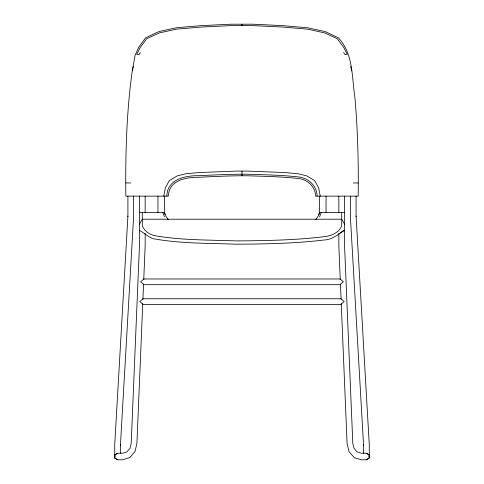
<?xml version="1.0" encoding="UTF-8"?>
<svg xmlns="http://www.w3.org/2000/svg" width="484" height="484" viewBox="0 0 484 484"><rect width="100%" height="100%" fill="white"/><g stroke="black" fill="none" stroke-linecap="round" stroke-linejoin="round"><path stroke-width="0.73" d="M142.738 303.692L136.924 443.32L135.006 451.56L129.773 457.592L122.615 459.8L117.866 459.8L115.01 458.154L115.01 454.857L117.866 453.205L122.615 453.205L126.911 451.887L130.051 448.263L131.2 443.32L139.446 245.569L139.446 196.135M142.925 299.16L143.554 284.066M143.742 279.534L145.158 245.569L145.158 233.203M127.909 216.094L114.726 444.614L114.726 458.154L117.582 459.8M120.437 445.183L133.62 216.669L133.62 196.123M132.277 70.894C126.439 112.348 125.404 154.323 125.822 196.135L168.42 196.135C168.692 180.127 186.207 177.15 198.827 177.265C215.029 176.478 231.249 175.65 247.481 175.783C264.452 176.364 281.464 176.599 298.356 178.499C307.473 179.382 315.423 186.727 315.58 196.135L358.178 196.135C358.596 163.144 357.791 130.135 354.899 97.26C351.717 77.047 353.477 53.766 338.395 37.825L325.2 31.593L307.552 27.757L282.898 25.646L252.866 24.2L231.134 24.2L201.102 25.646L176.448 27.757L158.8 31.593L145.605 37.825L138.799 47.148L135.121 55.236L132.277 70.894L133.366 66.538M163.725 196.135L165.395 187.75L169.321 180.635L177.253 175.886L185.644 173.804L198.827 172.57L236.519 171.088L247.481 171.088L285.173 172.57L298.356 173.804L306.747 175.886L314.679 180.635L318.605 187.75L320.275 196.135M166.853 196.135C167.107 179.243 185.293 175.468 198.827 175.698C215.029 174.918 231.249 174.083 247.481 174.216C264.452 174.797 281.464 175.039 298.356 176.938C308.314 177.834 316.972 185.886 317.147 196.135M319.041 214.696L319.452 212.615L319.452 196.135M319.597 216.886L321.213 212.615M139.446 224.146L142.302 219.204L341.698 219.204L344.554 224.146M140.366 52.532L139.192 54.414L136.748 54.414L140.106 47.692L146.604 38.817L159.339 32.894L176.448 29.167L201.102 27.056L231.134 25.61L252.866 25.61L282.898 27.056L307.552 29.167L324.661 32.894L337.396 38.817L343.894 47.692L347.252 54.414L344.808 54.414L343.634 52.532M315.713 219.784L318.073 216.257L319.452 212.615L344.554 212.615M340.319 232.883L342.436 231.128L344.554 230.426C337.923 234.444 331.842 239.943 323.572 240.046C294.593 243.519 265.383 244.015 236.234 244.202C208.634 243.149 180.762 243.7 153.495 238.751C148.098 237.136 144.383 232.864 139.446 230.426M114.726 454.857L117.582 453.205M366.418 459.8L369.274 458.154L369.274 444.614L356.091 216.094M125.822 182.952L130.765 182.952M353.235 182.952L358.178 182.952M139.446 212.615L164.548 212.615L165.927 216.257L168.287 219.784M366.418 453.205L369.274 454.857M162.866 212.615L164.403 216.886M350.634 66.538L351.723 70.894M164.959 214.696L164.548 212.615L164.548 196.135M363.563 445.183L350.38 216.669L350.38 196.141M340.258 279.534L338.842 245.569L338.842 233.203M340.446 284.066L341.075 299.16M341.262 303.692L347.076 443.32L348.994 451.56L354.227 457.592L361.385 459.8L366.134 459.8L368.989 458.154L368.989 454.857L366.134 453.205L361.385 453.205L357.089 451.887L353.949 448.263L352.8 443.32L344.554 245.569L344.554 196.135M363.563 444.614L363.563 453.278M356.091 196.141L356.091 216.669M341.698 212.615L341.698 225.961C338.685 233.107 330.814 236.095 323.572 236.749C294.593 240.221 265.383 240.717 236.234 240.905C208.634 239.852 180.762 240.403 153.495 235.454C148.685 233.863 144.359 230.705 142.302 225.961L142.302 212.615M338.842 196.135L338.842 212.615M326.041 196.135L326.041 212.615M242 24.2L242 25.61M242 171.088L242 175.783M157.959 196.135L157.959 212.615M145.158 196.135L145.158 212.615M127.909 196.123L127.909 216.669M120.437 444.614L120.437 453.278M143.948 278.972L140.656 281.827L143.948 284.683L340.052 284.683L343.344 281.827L340.052 278.972L143.948 278.972M143.125 298.749L139.828 301.599L143.125 304.454L340.875 304.454L344.172 301.599L340.875 298.749L143.125 298.749"/></g></svg>
